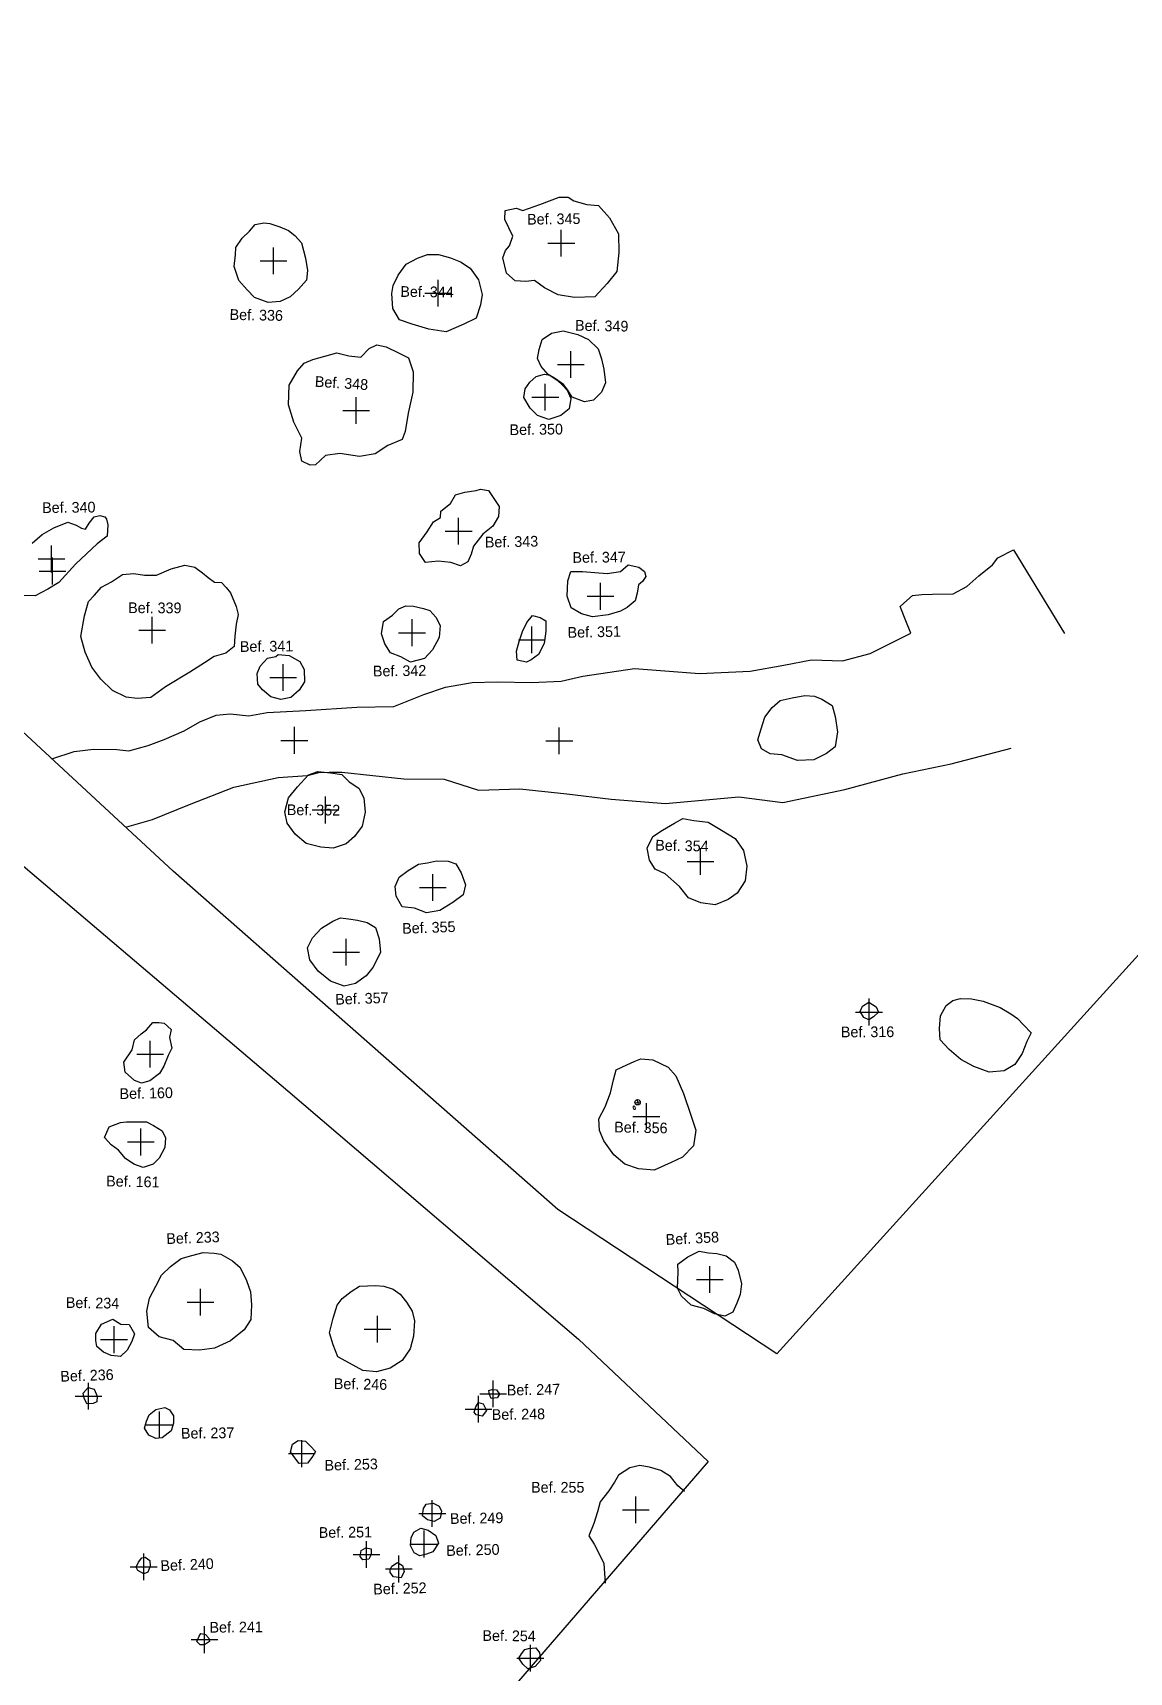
# Model space of a CAD drawing. Header units: millimetres. Extents: x -51 to 4462813, y 19 to 5794154.
# Drawn here: x 4462747.07 to 4462767.55, y 5794036.61 to 5794067.24 of the extents above; entities that cross this region are included whole.
import ezdxf
from ezdxf.enums import TextEntityAlignment as Align

# ---------------------------------------------------------------- set-up
doc = ezdxf.new("R2010")
doc.units = ezdxf.units.MM
doc.header["$PDMODE"] = 2
doc.header["$PDSIZE"] = 0.25
doc.linetypes.add('STRICHPUNKT', pattern=[25.4, 12.7, -6.35, 0, -6.35])
doc.linetypes.add('STRICHPUNKTX2', pattern=[50.8, 25.4, -12.7, 0, -12.7])
for name, color, linetype in [('Bef.Nr.', 7, 'Continuous'), ('Befunde Pl.1', 7, 'Continuous'), ('Bronzenadel', 124, 'Continuous'), ('GGuk', 5, 'Continuous'), ('Grabungsgrenze', 102, 'STRICHPUNKTX2')]:
    doc.layers.add(name, color=color, linetype=linetype)
doc.styles.add('ROMANS', font='ROMANS.shx', dxfattribs={"width": 0.75})

# ---------------------------------------------------------------- blocks, each defined once
blk = doc.blocks.new('MESSPUNKT')
for p, q in [((0, -0.04000000000000003), (0, 0.03999999999999997)), ((0.04, -2.775557561562891e-17), (-0.04, -2.775557561562891e-17))]:
    blk.add_line(p, q)
blk.add_circle((0, -2.775557561562891e-17), 0.05)
at = {"style": 'ROMANS', "width": 0.75, "flags": 1}
for tag, p in [('STANDPUNKT', (-0.05999999999999997, -0.05000000000000002)), ('MESSWERT', (-0.05999999999999999, 0.04999999999999999)), ('KOORDINATEN', (-0.05999999999999998, -0.15))]:
    blk.add_attdef(tag, text='', height=0.07, dxfattribs=at).set_placement(p, align=Align.RIGHT)
at = {"style": 'ROMANS', "width": 0.75}
for tag, p in [('NUMMER', (0.06, 0.05000000000000002)), ('INFO', (0.06, -0.15))]:
    blk.add_attdef(tag, p, '', height=0.07, dxfattribs=at)

msp = doc.modelspace()

# ---------------------------------------------------------------- linework, layer by layer
at = {"layer": 'Befunde Pl.1'}
for points in [[(4462757.179633266, 5794064.098859809, 52.144), (4462757.42091319, 5794064.025307121, 52.1667), (4462757.639678819, 5794064.011658326, 52.1482), (4462757.843265166, 5794063.779990633, 52.1481), (4462758.013821867, 5794063.482072336, 52.1397), (4462758.015509176, 5794063.130811675, 52.1715), (4462757.980531161, 5794062.777681785, 52.1471), (4462757.800057444, 5794062.55406379, 52.1606), (4462757.569694286, 5794062.301392333, 52.1788), (4462757.190387604, 5794062.287847926, 52.1654), (4462756.882410224, 5794062.339639655, 52.1923), (4462756.633014227, 5794062.468390798, 52.2049), (4462756.441143062, 5794062.605847904, 52.2263), (4462756.278529096, 5794062.589270871, 52.232), (4462756.079315389, 5794062.601893818, 52.2363), (4462755.91966141, 5794062.744115678, 52.2555), (4462755.848861801, 5794063.034316289, 52.2553), (4462755.902446614, 5794063.169225289, 52.2567), (4462755.973047301, 5794063.256557086, 52.2003), (4462756.038607623, 5794063.436593872, 52.1873), (4462755.887435703, 5794063.747164845, 52.213), (4462755.894614013, 5794063.913739069, 52.1777), (4462756.09959479, 5794063.960557024, 52.1904), (4462756.22349405, 5794063.913774831, 52.1905), (4462756.544856177, 5794064.029305751, 52.163), (4462756.90352866, 5794064.164097961, 52.1635), (4462757.07161263, 5794064.162357544, 52.1492)], [(4462751.496553397, 5794063.672654301, 52.2102), (4462751.683855961, 5794063.610174311, 52.2304), (4462751.845173738, 5794063.543168752, 52.2494), (4462751.967001182, 5794063.448818109, 52.2454), (4462752.088123232, 5794063.311681574, 52.2293), (4462752.165417311, 5794063.023127739, 52.2254), (4462752.205271965, 5794062.797192669, 52.2218), (4462752.182437624, 5794062.612618204, 52.2104), (4462752.035359777, 5794062.447296829, 52.2088), (4462751.880417035, 5794062.305669196, 52.1795), (4462751.691288633, 5794062.218303711, 52.2165), (4462751.465505635, 5794062.198192078, 52.2241), (4462751.215377973, 5794062.291991187, 52.2192), (4462751.074060805, 5794062.433910735, 52.2078), (4462750.917686078, 5794062.610802127, 52.21), (4462750.833966976, 5794062.869769157, 52.2179), (4462750.856528329, 5794063.085120648, 52.2138), (4462750.864266276, 5794063.222228505, 52.2242), (4462750.983118208, 5794063.400406697, 52.216), (4462751.118063083, 5794063.531392653, 52.2295), (4462751.228336597, 5794063.656741774, 52.2264), (4462751.386067994, 5794063.682809885, 52.2213)], [(4462755.063008153, 5794062.957610069, 52.2297), (4462755.241933077, 5794062.840288625, 52.2534), (4462755.398615361, 5794062.622312498, 52.2372), (4462755.465857964, 5794062.344105539, 52.2344), (4462755.431987159, 5794062.152606011, 52.2573), (4462755.353603061, 5794061.905561759, 52.2591), (4462755.123318503, 5794061.795793358, 52.222), (4462754.795742881, 5794061.652689399, 52.2433), (4462754.46813324, 5794061.700534699, 52.2491), (4462754.156114332, 5794061.793083343, 52.2687), (4462753.923104842, 5794061.873891369, 52.2582), (4462753.796558082, 5794062.088160727, 52.2436), (4462753.776690067, 5794062.364246715, 52.2235), (4462753.804885966, 5794062.512216073, 52.2379), (4462753.896263937, 5794062.710456952, 52.2093), (4462754.047492042, 5794062.911081377, 52.1862), (4462754.255234675, 5794063.023902909, 52.1877), (4462754.442680516, 5794063.092272105, 52.1679), (4462754.648789629, 5794063.091920399, 52.2043), (4462754.87624017, 5794063.034256013, 52.2207)], [(4462756.980106639, 5794061.666296547, 52.1911), (4462757.255420887, 5794061.59807254, 52.2075), (4462757.449557733, 5794061.508233044, 52.2261), (4462757.633529768, 5794061.332355842, 52.2368), (4462757.694207049, 5794061.145951368, 52.2374), (4462757.736711584, 5794060.954319915, 52.233), (4462757.769465454, 5794060.697801368, 52.2296), (4462757.697271176, 5794060.521550166, 52.2327), (4462757.546809445, 5794060.374456224, 52.22), (4462757.379495571, 5794060.341831734, 52.2276), (4462757.149447047, 5794060.42927095, 52.2235), (4462757.068226421, 5794060.557955488, 52.2473), (4462756.983653573, 5794060.666498212, 52.2529), (4462756.836094495, 5794060.774853962, 52.2341), (4462756.698479828, 5794060.854162876, 52.213), (4462756.567119351, 5794060.999535586, 52.192), (4462756.496752839, 5794061.153359101, 52.1907), (4462756.53109157, 5794061.321043065, 52.1952), (4462756.586187033, 5794061.504513034, 52.1779), (4462756.761168674, 5794061.622851558, 52.1974)], [(4462753.671723121, 5794061.372524756, 52.2833), (4462753.912523009, 5794061.254076861, 52.2861), (4462754.088738117, 5794061.163716441, 52.3101), (4462754.174899887, 5794060.899591567, 52.2883), (4462754.168306629, 5794060.522400185, 52.2755), (4462754.085633598, 5794060.129528309, 52.2693), (4462754.027146789, 5794059.785705763, 52.2651), (4462753.972294179, 5794059.638301859, 52.2739), (4462753.702362589, 5794059.526217666, 52.2753), (4462753.46924842, 5794059.370648792, 52.2888), (4462753.171125769, 5794059.318886022, 52.2712), (4462752.807060639, 5794059.374612786, 52.3111), (4462752.537783735, 5794059.342131427, 52.307), (4462752.354864107, 5794059.168031284, 52.3248), (4462752.25197569, 5794059.162059382, 52.3198), (4462752.096597822, 5794059.236967312, 52.3249), (4462752.062090136, 5794059.416183438, 52.3173), (4462752.096627618, 5794059.662013486, 52.3256), (4462751.949192743, 5794059.964763049, 52.2983), (4462751.848431185, 5794060.286465751, 52.2529), (4462751.862574725, 5794060.654223509, 52.2661), (4462752.01880381, 5794060.918530666, 52.2726), (4462752.13979779, 5794061.065477278, 52.2544), (4462752.301945357, 5794061.134343723, 52.2448), (4462752.75023129, 5794061.255854388, 52.2516), (4462752.977774614, 5794061.199451503, 52.2633), (4462753.201648169, 5794061.174202316, 52.2707), (4462753.354305849, 5794061.339081584, 52.2815), (4462753.499630809, 5794061.405126691, 52.2667)], [(4462756.47711686, 5794060.817840341, 52.1971), (4462756.631740272, 5794060.859420396, 52.2176), (4462756.727336496, 5794060.841259667, 52.2179), (4462756.863450021, 5794060.746714396, 52.2402), (4462756.970033121, 5794060.649014127, 52.2526), (4462757.050390556, 5794060.56075761, 52.2494), (4462757.124558172, 5794060.401708043, 52.2282), (4462757.093103764, 5794060.212884528, 52.2265), (4462756.935530782, 5794060.088953274, 52.2227), (4462756.709795274, 5794060.011287773, 52.2343), (4462756.501595559, 5794060.085387966, 52.2603), (4462756.363118156, 5794060.22668644, 52.2357), (4462756.241724642, 5794060.42307385, 52.2383), (4462756.270374472, 5794060.587561499, 52.2367), (4462756.358307148, 5794060.706626754, 52.2053)], [(4462755.433342434, 5794058.710962177, 52.254), (4462755.581655587, 5794058.688733842, 52.2851), (4462755.685771156, 5794058.538516039, 52.292), (4462755.780361392, 5794058.386398757, 52.2648), (4462755.772542198, 5794058.201195544, 52.2957), (4462755.661903866, 5794058.018291172, 52.3118), (4462755.480842689, 5794057.868596481, 52.2902), (4462755.305085784, 5794057.648753628, 52.3045), (4462755.262112538, 5794057.495592928, 52.2999), (4462755.197147159, 5794057.35511592, 52.3044), (4462755.061894107, 5794057.279863931, 52.3165), (4462754.878115366, 5794057.340245667, 52.304), (4462754.642291785, 5794057.363393215, 52.3181), (4462754.407124013, 5794057.34286205, 52.3117), (4462754.294924031, 5794057.509909062, 52.3249), (4462754.290305151, 5794057.70836159, 52.3547), (4462754.43892407, 5794057.913173155, 52.3566), (4462754.557239108, 5794058.099571551, 52.3356), (4462754.687829416, 5794058.183854532, 52.3432), (4462754.694911581, 5794058.299544173, 52.3091), (4462754.877035175, 5794058.443421538, 52.2999), (4462754.969048213, 5794058.604168329, 52.2671), (4462755.144275663, 5794058.656440602, 52.2798), (4462755.352768751, 5794058.682897228, 52.2758)], [(4462750.096421225, 5794057.254844293, 52.3271), (4462750.241193843, 5794057.145678828, 52.3484), (4462750.345492191, 5794057.063905575, 52.36), (4462750.465024441, 5794056.974131183, 52.3518), (4462750.597931329, 5794056.967907131, 52.3527), (4462750.684586913, 5794056.874748235, 52.3551), (4462750.761714707, 5794056.773189861, 52.3284), (4462750.870476619, 5794056.517581064, 52.3336), (4462750.908490296, 5794056.370512848, 52.3404), (4462750.867413312, 5794056.187089891, 52.3422), (4462750.842958631, 5794055.964965267, 52.3477), (4462750.835864667, 5794055.77324024, 52.3312), (4462750.67899479, 5794055.649384106, 52.3366), (4462750.458166881, 5794055.583692136, 52.3366), (4462750.27918782, 5794055.464030508, 52.3383), (4462750.003882419, 5794055.290954494, 52.3349), (4462749.547255751, 5794055.016811585, 52.35), (4462749.273722025, 5794054.821694901, 52.3417), (4462749.021242836, 5794054.799456429, 52.3387), (4462748.814836465, 5794054.82335748, 52.3496), (4462748.559406084, 5794054.950681671, 52.3515), (4462748.34067986, 5794055.162313542, 52.3551), (4462748.17345345, 5794055.385662884, 52.3241), (4462748.052773149, 5794055.665897723, 52.3482), (4462747.970837068, 5794055.957297926, 52.3527), (4462748.036066422, 5794056.344508697, 52.3456), (4462748.1132099, 5794056.614347268, 52.3388), (4462748.219886473, 5794056.727436208, 52.3338), (4462748.357428545, 5794056.879507339, 52.3237), (4462748.542363655, 5794056.9805621, 52.3039), (4462748.744107687, 5794057.117447438, 52.2854), (4462748.957494093, 5794057.138439139, 52.3035), (4462749.155363812, 5794057.107112082, 52.315), (4462749.384541756, 5794057.105697814, 52.3142), (4462749.658501951, 5794057.224271256, 52.3257), (4462749.91308583, 5794057.291507398, 52.3357)], [(4462758.495346967, 5794057.17071614, 52.2733), (4462758.525910655, 5794057.082729204, 52.2771), (4462758.458836865, 5794056.985149918, 52.2562), (4462758.388484873, 5794056.924910337, 52.2504), (4462758.358514393, 5794056.770920109, 52.2676), (4462758.326227976, 5794056.627690757, 52.2776), (4462758.173185165, 5794056.49809933, 52.2928), (4462758.04870374, 5794056.429189425, 52.3178), (4462757.816673921, 5794056.362513995, 52.3179), (4462757.529260984, 5794056.328322565, 52.3014), (4462757.320369846, 5794056.384399941, 52.3111), (4462757.128352447, 5794056.493140177, 52.322), (4462757.055630807, 5794056.712804587, 52.326), (4462757.063302336, 5794056.999897094, 52.2773), (4462757.119808471, 5794057.174955761, 52.3055), (4462757.336877855, 5794057.175319916, 52.3226), (4462757.799537338, 5794057.133142062, 52.2807), (4462758.047206, 5794057.172317737, 52.2787), (4462758.195467945, 5794057.295538661, 52.2446), (4462758.39340234, 5794057.252157734, 52.2729)], [(4462754.487585445, 5794056.442519283, 52.3105), (4462754.600269611, 5794056.319130553, 52.3303), (4462754.681875058, 5794056.162482792, 52.3187), (4462754.664900763, 5794055.937303035, 52.3391), (4462754.538389195, 5794055.707147731, 52.3456), (4462754.385665764, 5794055.547410028, 52.3332), (4462754.12968397, 5794055.477549799, 52.3445), (4462753.943286195, 5794055.581215604, 52.354), (4462753.756103449, 5794055.651360165, 52.3481), (4462753.64535607, 5794055.819188167, 52.3378), (4462753.582049171, 5794056.008639787, 52.3378), (4462753.622433325, 5794056.239549164, 52.336), (4462753.790402958, 5794056.358688797, 52.3371), (4462753.911674076, 5794056.473621456, 52.3508), (4462754.038904175, 5794056.532911859, 52.3387), (4462754.184903847, 5794056.527944399, 52.3336), (4462754.367195109, 5794056.484413995, 52.327)], [(4462756.403287102, 5794056.348800221, 52.3363), (4462756.548567243, 5794056.312494568, 52.3416), (4462756.65492482, 5794056.253114386, 52.3475), (4462756.654186147, 5794056.061143881, 52.3503), (4462756.623723352, 5794055.829758449, 52.3611), (4462756.518727385, 5794055.620533482, 52.3333), (4462756.380078483, 5794055.523684314, 52.3373), (4462756.293019246, 5794055.476849505, 52.3605), (4462756.121764757, 5794055.519980353, 52.3549), (4462756.106830043, 5794055.684661392, 52.3483), (4462756.157819018, 5794055.863169836, 52.3637), (4462756.220677058, 5794056.053456874, 52.3692), (4462756.299624347, 5794056.219350139, 52.3557)], [(4462751.655616467, 5794055.621056716, 52.3437), (4462751.860987764, 5794055.602051442, 52.3418), (4462752.058339207, 5794055.493838421, 52.3504), (4462752.140849609, 5794055.342165703, 52.3551), (4462752.146346268, 5794055.113398994, 52.3502), (4462752.048354607, 5794054.956294463, 52.3384), (4462751.89279463, 5794054.817914755, 52.3534), (4462751.704162236, 5794054.785146011, 52.345), (4462751.51657779, 5794054.830429182, 52.3493), (4462751.360524448, 5794054.962112758, 52.356), (4462751.273428591, 5794055.070841052, 52.3468), (4462751.262954292, 5794055.26512656, 52.3485), (4462751.31627949, 5794055.405127966, 52.3468), (4462751.458662959, 5794055.55275265, 52.3606), (4462751.612865002, 5794055.582568247, 52.3457)], [(4462761.812851738, 5794054.788025833, 52.3809), (4462762.004154207, 5794054.668272018, 52.3673), (4462762.062118001, 5794054.466530109, 52.3652), (4462762.100604565, 5794054.178452473, 52.3751), (4462762.057419528, 5794053.900408766, 52.3708), (4462761.895181659, 5794053.77168389, 52.3833), (4462761.663616858, 5794053.653131356, 52.3709), (4462761.357882464, 5794053.643593004, 52.3827), (4462761.064601303, 5794053.746463801, 52.399), (4462760.844117926, 5794053.766073245, 52.398), (4462760.685262008, 5794053.858359415, 52.4032), (4462760.61360741, 5794054.027434188, 52.4058), (4462760.68024796, 5794054.232504413, 52.3811), (4462760.747616953, 5794054.451789748, 52.3807), (4462760.881746106, 5794054.630746785, 52.3801), (4462761.032798346, 5794054.760865117, 52.3828), (4462761.253443762, 5794054.815884848, 52.3814), (4462761.495656867, 5794054.854605661, 52.3898), (4462761.673252963, 5794054.844238572, 52.3771)], [(4462752.224260124, 5794053.374403284, 52.363), (4462752.394356454, 5794053.437960572, 52.3506), (4462752.631086682, 5794053.412051143, 52.3729), (4462752.845183895, 5794053.380196419, 52.3734), (4462752.980906021, 5794053.243254369, 52.3932), (4462753.159302657, 5794053.124354662, 52.3976), (4462753.257223779, 5794052.94811612, 52.3822), (4462753.277969407, 5794052.677926725, 52.4028), (4462753.221020427, 5794052.417954374, 52.403), (4462753.077915283, 5794052.225166881, 52.4173), (4462752.924477066, 5794052.083301757, 52.425), (4462752.684277893, 5794052.008158642, 52.3942), (4462752.452666341, 5794052.026493829, 52.4144), (4462752.177674383, 5794052.092633098, 52.4053), (4462751.970621382, 5794052.265959019, 52.4058), (4462751.824194118, 5794052.470751271, 52.4119), (4462751.782391759, 5794052.684431693, 52.3966), (4462751.845420133, 5794052.946874056, 52.3999), (4462752.014758308, 5794053.149717795, 52.3835)], [(4462758.651404888, 5794052.221035296, 52.403), (4462758.836497603, 5794052.340183846, 52.4239), (4462759.057171101, 5794052.473615879, 52.4357), (4462759.211154986, 5794052.561251562, 52.428), (4462759.418136657, 5794052.524910294, 52.4131), (4462759.685584316, 5794052.488116954, 52.4513), (4462759.937927309, 5794052.341233926, 52.4326), (4462760.191853023, 5794052.18526107, 52.4079), (4462760.345822893, 5794051.958859812, 52.3943), (4462760.409117539, 5794051.671811267, 52.3847), (4462760.377033334, 5794051.395963367, 52.3482), (4462760.226778558, 5794051.165461649, 52.3791), (4462760.059166543, 5794051.048166497, 52.3925), (4462759.820641041, 5794050.944045825, 52.391), (4462759.552180121, 5794050.986462626, 52.3953), (4462759.321035231, 5794051.075377641, 52.3617), (4462759.151871868, 5794051.290498482, 52.3929), (4462758.886796906, 5794051.523803248, 52.3842), (4462758.69610738, 5794051.612659905, 52.3725), (4462758.593337183, 5794051.781169509, 52.3718), (4462758.546900806, 5794052.002547065, 52.4197)], [(4462754.971924214, 5794051.71493906, 52.451), (4462755.073370232, 5794051.543514572, 52.4669), (4462755.154844823, 5794051.317403778, 52.451), (4462755.11087615, 5794051.135620375, 52.4444), (4462754.917283043, 5794050.991001188, 52.4445), (4462754.67787764, 5794050.838273153, 52.448), (4462754.427238332, 5794050.795352446, 52.461), (4462754.203411144, 5794050.886329313, 52.4562), (4462753.970196443, 5794050.912614336, 52.4759), (4462753.85877621, 5794051.107507209, 52.4429), (4462753.8414148, 5794051.287047627, 52.4572), (4462753.917280374, 5794051.46061898, 52.444), (4462754.082466003, 5794051.585448897, 52.4159), (4462754.274353663, 5794051.703431802, 52.4119), (4462754.445142202, 5794051.734151903, 52.4466), (4462754.614746814, 5794051.770761683, 52.4402), (4462754.831843851, 5794051.762879672, 52.4526)], [(4462752.97080205, 5794050.687365696, 52.4286), (4462753.135303218, 5794050.661917399, 52.413), (4462753.315726804, 5794050.618429239, 52.4543), (4462753.473404633, 5794050.523058899, 52.4628), (4462753.542505208, 5794050.31279278, 52.4536), (4462753.567044405, 5794050.054088108, 52.4641), (4462753.420406713, 5794049.77921425, 52.4637), (4462753.298020658, 5794049.620669703, 52.407), (4462753.101453832, 5794049.480454717, 52.4279), (4462752.88754729, 5794049.426524748, 52.4866), (4462752.633316977, 5794049.521450023, 52.4701), (4462752.401595832, 5794049.709876033, 52.4583), (4462752.246033419, 5794049.919367121, 52.448), (4462752.203756839, 5794050.144275414, 52.4457), (4462752.298410699, 5794050.327562748, 52.4411), (4462752.462144012, 5794050.509383987, 52.426), (4462752.67681185, 5794050.640055211, 52.4463), (4462752.81910871, 5794050.705023, 52.4295)], [(4462762.571719817, 5794049.054667987, 52.3515), (4462762.68672199, 5794049.12963378, 52.3479), (4462762.823531397, 5794049.044549785, 52.356), (4462762.868687483, 5794048.944581949, 52.3696), (4462762.774571707, 5794048.853969803, 52.3719), (4462762.686834254, 5794048.799638328, 52.3693), (4462762.592869742, 5794048.844726135, 52.3716), (4462762.525310597, 5794048.956963972, 52.3593)], [(4462765.342317597, 5794048.909802899, 52.3598), (4462765.46366007, 5794048.822653976, 52.3578), (4462765.580183125, 5794048.704468412, 52.3622), (4462765.719093576, 5794048.556986697, 52.3677), (4462765.637273648, 5794048.394285286, 52.3472), (4462765.55522009, 5794048.171070112, 52.3478), (4462765.413901208, 5794047.966355789, 52.3399), (4462765.215018136, 5794047.844226296, 52.3433), (4462764.937579243, 5794047.822777253, 52.3677), (4462764.647373958, 5794047.92694381, 52.3697), (4462764.404371349, 5794048.058554077, 52.3675), (4462764.191432199, 5794048.244108376, 52.3517), (4462764.018661763, 5794048.428293655, 52.3585), (4462764.009378759, 5794048.636189483, 52.3394), (4462764.027481675, 5794048.871971892, 52.3493), (4462764.130035904, 5794049.064380858, 52.3672), (4462764.260321279, 5794049.160037803, 52.3681), (4462764.401336063, 5794049.195072229, 52.3628), (4462764.608428326, 5794049.190843227, 52.3711), (4462764.825925395, 5794049.150462602, 52.3548), (4462765.143840752, 5794049.028150192, 52.3534)], [(4462749.524432151, 5794048.739538221, 52.447), (4462749.658243734, 5794048.61541997, 52.4663), (4462749.622331343, 5794048.468588911, 52.463), (4462749.667355048, 5794048.270684196, 52.4786), (4462749.599431158, 5794048.130076, 52.471), (4462749.516899994, 5794047.933562547, 52.4748), (4462749.440904446, 5794047.798748168, 52.4806), (4462749.256514383, 5794047.658113197, 52.5057), (4462749.100002865, 5794047.615435395, 52.5003), (4462748.969973361, 5794047.667678364, 52.4952), (4462748.794427386, 5794047.818869304, 52.4726), (4462748.773980113, 5794048.007324735, 52.4915), (4462748.928013869, 5794048.239197332, 52.4825), (4462748.968993922, 5794048.422595711, 52.4649), (4462749.094496116, 5794048.534268309, 52.4469), (4462749.196293363, 5794048.612488322, 52.4331), (4462749.314013767, 5794048.752002323, 52.4596), (4462749.423657959, 5794048.746791674, 52.4552)], [(4462758.426734556, 5794048.072244486, 52.3971), (4462758.650681539, 5794048.054029118, 52.428), (4462758.941023402, 5794047.916368661, 52.4213), (4462759.080912093, 5794047.752009651, 52.4242), (4462759.225922133, 5794047.420171771, 52.4182), (4462759.364975697, 5794047.020282291, 52.3866), (4462759.458928317, 5794046.740079087, 52.3961), (4462759.410602337, 5794046.447320399, 52.4), (4462759.207346127, 5794046.233400242, 52.393), (4462758.995444461, 5794046.131284897, 52.3804), (4462758.68134797, 5794045.989948155, 52.4162), (4462758.385466562, 5794046.014786083, 52.4012), (4462758.132349208, 5794046.103287861, 52.4308), (4462757.92194167, 5794046.278858125, 52.4234), (4462757.739714844, 5794046.541836211, 52.4464), (4462757.657587857, 5794046.731054943, 52.4239), (4462757.645481058, 5794046.949273378, 52.4321), (4462757.762938438, 5794047.174450561, 52.4225), (4462757.860877984, 5794047.433881274, 52.4112), (4462757.916260384, 5794047.676434217, 52.413), (4462757.967064554, 5794047.866656578, 52.4022), (4462758.166578235, 5794047.959853524, 52.4013), (4462758.305483845, 5794048.023548747, 52.4058)], [(4462748.980038029, 5794046.894019122, 52.4964), (4462749.193148085, 5794046.896164772, 52.4991), (4462749.327992263, 5794046.825747674, 52.4998), (4462749.486434801, 5794046.726547815, 52.4938), (4462749.551070313, 5794046.596546466, 52.5262), (4462749.53941192, 5794046.413464703, 52.5257), (4462749.429747679, 5794046.214919962, 52.5219), (4462749.320843044, 5794046.100853401, 52.509), (4462749.135919901, 5794046.039623253, 52.5079), (4462748.960062268, 5794046.102941996, 52.519), (4462748.801836482, 5794046.209831006, 52.5203), (4462748.674639637, 5794046.364822143, 52.4986), (4462748.537968786, 5794046.466447625, 52.5166), (4462748.411598871, 5794046.599055372, 52.5332), (4462748.499127964, 5794046.80230386, 52.5326), (4462748.707404586, 5794046.878843649, 52.5284), (4462748.822900813, 5794046.893273867, 52.5175)], [(4462750.581205305, 5794044.424614092, 52.4997), (4462750.804614821, 5794044.299074303, 52.5204), (4462750.946488384, 5794044.172048394, 52.5205), (4462751.063064484, 5794043.929562801, 52.5005), (4462751.139615336, 5794043.717987713, 52.507), (4462751.154741792, 5794043.47443429, 52.5252), (4462751.143618174, 5794043.204210779, 52.4928), (4462751.022600403, 5794043.006501097, 52.5217), (4462750.767218227, 5794042.801234478, 52.4969), (4462750.466776758, 5794042.667074116, 52.5083), (4462750.186371988, 5794042.625993884, 52.5001), (4462749.892212477, 5794042.643634237, 52.4692), (4462749.69622252, 5794042.808726748, 52.5006), (4462749.433977859, 5794042.877891971, 52.4948), (4462749.231150405, 5794043.049607065, 52.504), (4462749.199939752, 5794043.359440416, 52.4783), (4462749.250292731, 5794043.597416796, 52.4807), (4462749.36964098, 5794043.822867112, 52.481), (4462749.477513737, 5794044.0276633, 52.4887), (4462749.642292111, 5794044.194377989, 52.5047), (4462749.842363403, 5794044.338267036, 52.51), (4462750.04419395, 5794044.398729258, 52.4858), (4462750.252273489, 5794044.454482966, 52.499), (4462750.461976632, 5794044.438329902, 52.5054)], [(4462759.515999142, 5794044.475848136, 52.3667), (4462759.691043053, 5794044.445438933, 52.3679), (4462759.849825973, 5794044.432777412, 52.3663), (4462760.020501632, 5794044.388674473, 52.3529), (4462760.177821391, 5794044.269898113, 52.3649), (4462760.246605183, 5794044.125164427, 52.3741), (4462760.307174804, 5794043.869612297, 52.3679), (4462760.284001128, 5794043.670508729, 52.3784), (4462760.220066222, 5794043.504811331, 52.3796), (4462760.148525583, 5794043.336153729, 52.3862), (4462759.995431134, 5794043.265353094, 52.3949), (4462759.807635158, 5794043.308622501, 52.3856), (4462759.60452277, 5794043.40619308, 52.37), (4462759.371664139, 5794043.470945665, 52.373), (4462759.190126783, 5794043.636814253, 52.4129), (4462759.116351355, 5794043.787400596, 52.3967), (4462759.124035781, 5794044.092343869, 52.4077), (4462759.12130334, 5794044.234534141, 52.3848), (4462759.308167254, 5794044.375177408, 52.3932)], [(4462753.80463064, 5794043.770217909, 52.4631), (4462753.931210535, 5794043.676247009, 52.4658), (4462754.053976906, 5794043.526116007, 52.4523), (4462754.159371193, 5794043.356208488, 52.4902), (4462754.20219878, 5794043.176729221, 52.4754), (4462754.180594642, 5794042.892912745, 52.4866), (4462754.117797297, 5794042.655597989, 52.4906), (4462753.972900836, 5794042.432851171, 52.4811), (4462753.748899072, 5794042.293829626, 52.471), (4462753.490888612, 5794042.221391701, 52.4736), (4462753.234539638, 5794042.246556235, 52.4845), (4462752.989265033, 5794042.383058129, 52.475), (4462752.771683903, 5794042.50636187, 52.4932), (4462752.685302785, 5794042.727411439, 52.4969), (4462752.614793996, 5794042.95258886, 52.4956), (4462752.680137377, 5794043.226244194, 52.4959), (4462752.758845147, 5794043.470791402, 52.4927), (4462752.848977158, 5794043.592168133, 52.4769), (4462753.019603133, 5794043.721988303, 52.4858), (4462753.173377634, 5794043.821434835, 52.4818), (4462753.47092439, 5794043.835190129, 52.4702), (4462753.625641372, 5794043.827171681, 52.4775)], [(4462748.565140111, 5794043.209824821, 52.5122), (4462748.714726163, 5794043.111783693, 52.5064), (4462748.871628651, 5794043.110199805, 52.5156), (4462748.969025636, 5794042.931146076, 52.5332), (4462748.918682145, 5794042.791591238, 52.5125), (4462748.832699655, 5794042.626183705, 52.5071), (4462748.710138307, 5794042.51267769, 52.5136), (4462748.537327227, 5794042.528178356, 52.5103), (4462748.391863042, 5794042.590434849, 52.5086), (4462748.269123109, 5794042.696521223, 52.4945), (4462748.25086752, 5794042.810015819, 52.4956), (4462748.251769971, 5794042.938684719, 52.492), (4462748.352586951, 5794043.113940493, 52.4984)], [(4462748.108519197, 5794041.928692607, 52.4568), (4462748.219551483, 5794041.900106045, 52.4544), (4462748.275061525, 5794041.771917375, 52.4345), (4462748.268997531, 5794041.663604273, 52.4414), (4462748.196178746, 5794041.63018101, 52.4472), (4462748.077907883, 5794041.625879534, 52.46), (4462748.033046432, 5794041.732008795, 52.4548), (4462748.011349982, 5794041.822863151, 52.4564)], [(4462755.395235073, 5794041.65167997, 52.4722), (4462755.486204814, 5794041.624505604, 52.4697), (4462755.544581655, 5794041.502098928, 52.4649), (4462755.464652885, 5794041.397442961, 52.4634), (4462755.351334009, 5794041.420807308, 52.4656), (4462755.316525897, 5794041.472641999, 52.4626), (4462755.350276454, 5794041.569818487, 52.4773)], [(4462755.651029389, 5794041.893158745, 52.4476), (4462755.732861979, 5794041.885744754, 52.466), (4462755.787642166, 5794041.808850208, 52.4696), (4462755.748541423, 5794041.737655744, 52.4678), (4462755.631662181, 5794041.723390664, 52.4578), (4462755.603295682, 5794041.799864462, 52.4591), (4462755.587332688, 5794041.873396652, 52.4507)], [(4462749.535677165, 5794041.560578075, 52.4969), (4462749.624042796, 5794041.514380076, 52.4936), (4462749.697591316, 5794041.40252613, 52.503), (4462749.698544716, 5794041.26287653, 52.4774), (4462749.657984791, 5794041.120541072, 52.4816), (4462749.491156843, 5794040.993644083, 52.4601), (4462749.367228881, 5794040.976663204, 52.4532), (4462749.237781733, 5794041.043290571, 52.4615), (4462749.157961788, 5794041.173774579, 52.4698), (4462749.197401389, 5794041.303033535, 52.4695), (4462749.244994679, 5794041.423734027, 52.4759), (4462749.369267484, 5794041.518691705, 52.4991)], [(4462752.167290383, 5794040.927165455, 52.489), (4462752.260328604, 5794040.832839534, 52.4799), (4462752.354990095, 5794040.739028383, 52.4904), (4462752.301223075, 5794040.651219456, 52.4892), (4462752.199761348, 5794040.51634393, 52.494), (4462752.047707169, 5794040.511419831, 52.4682), (4462751.987813835, 5794040.594239384, 52.5048), (4462751.88266274, 5794040.727791424, 52.4947), (4462751.921922755, 5794040.87443968, 52.485), (4462752.029028707, 5794040.939046916, 52.4943)], [(4462754.551368613, 5794039.773553999, 52.4646), (4462754.662257431, 5794039.715425951, 52.4709), (4462754.703740839, 5794039.618550275, 52.4567), (4462754.681193432, 5794039.493058783, 52.4639), (4462754.569501549, 5794039.42904251, 52.4736), (4462754.443101715, 5794039.462088721, 52.4835), (4462754.353118487, 5794039.535008872, 52.4823), (4462754.370709589, 5794039.670282237, 52.4642), (4462754.422583282, 5794039.751318032, 52.4662)], [(4462754.321654877, 5794039.305536126, 52.4669), (4462754.455898245, 5794039.269630028, 52.4716), (4462754.598226814, 5794039.166034717, 52.4766), (4462754.648707742, 5794039.025944867, 52.4639), (4462754.541677102, 5794038.859326826, 52.4741), (4462754.428092034, 5794038.817423576, 52.4705), (4462754.302155074, 5794038.784768071, 52.4739), (4462754.193862997, 5794038.842419752, 52.4796), (4462754.125752511, 5794038.981650108, 52.4949), (4462754.136577086, 5794039.124079875, 52.4844), (4462754.189162323, 5794039.231603093, 52.4762)], [(4462753.291987834, 5794038.936846604, 52.4917), (4462753.391070859, 5794038.920395328, 52.4915), (4462753.39299096, 5794038.810702286, 52.4955), (4462753.348720545, 5794038.726126695, 52.499), (4462753.237728216, 5794038.713870162, 52.5006), (4462753.188166713, 5794038.775065811, 52.496), (4462753.206005915, 5794038.886983696, 52.4995)], [(4462749.172677676, 5794038.760047308, 52.4571), (4462749.255454415, 5794038.702528344, 52.4651), (4462749.262577373, 5794038.59632103, 52.4627), (4462749.217923234, 5794038.481524044, 52.4629), (4462749.148603383, 5794038.453424074, 52.4688), (4462749.032769632, 5794038.510710912, 52.4633), (4462749.004828196, 5794038.576150703, 52.4618), (4462749.044071334, 5794038.669974346, 52.4556), (4462749.106722495, 5794038.748378377, 52.4548)], [(4462753.881081484, 5794038.663348665, 52.4674), (4462753.978623435, 5794038.607407198, 52.4872), (4462754.008493243, 5794038.494897446, 52.4982), (4462753.951536992, 5794038.374505105, 52.504), (4462753.812237477, 5794038.39210696, 52.4862), (4462753.745811268, 5794038.47749975, 52.4824), (4462753.750067519, 5794038.524590454, 52.4847), (4462753.779924047, 5794038.596845334, 52.496)], [(4462750.209757416, 5794037.337820058, 52.4706), (4462750.298162979, 5794037.315875891, 52.4743), (4462750.360186822, 5794037.248658611, 52.4816), (4462750.37119351, 5794037.184908293, 52.4718), (4462750.281456117, 5794037.126665264, 52.4748), (4462750.19961032, 5794037.123553107, 52.4707), (4462750.136674607, 5794037.187856886, 52.479), (4462750.176328361, 5794037.289418836, 52.4777)], [(4462756.328132289, 5794037.058368773, 52.4923), (4462756.467188923, 5794037.069797782, 52.4768), (4462756.538463442, 5794036.977897004, 52.4939), (4462756.553430102, 5794036.832619033, 52.5134), (4462756.456528798, 5794036.719223322, 52.5324), (4462756.321656703, 5794036.675017346, 52.5046), (4462756.222365964, 5794036.760639475, 52.5029), (4462756.150659158, 5794036.872960417, 52.4992), (4462756.202261101, 5794036.955474775, 52.5011), (4462756.262992662, 5794037.034939531, 52.495)]]:
    msp.add_polyline3d(points, close=True, dxfattribs=at)
for points in [[(4462747.061585207, 5794057.701727682, 52.2876), (4462747.244538019, 5794057.865932427, 52.3043), (4462747.464855589, 5794057.989783056, 52.2992), (4462747.723759013, 5794058.092468338, 52.2977), (4462747.792207259, 5794058.069487094, 52.3), (4462747.879313534, 5794058.037206493, 52.2934), (4462747.97826446, 5794057.980590649, 52.2969), (4462748.055452904, 5794057.962198412, 52.2987), (4462748.123354836, 5794058.073192769, 52.3018), (4462748.215066493, 5794058.193628903, 52.2968), (4462748.326193541, 5794058.216339233, 52.2941), (4462748.41899117, 5794058.193754945, 52.2947), (4462748.448119443, 5794058.150487016, 52.2871), (4462748.475158855, 5794058.043036793, 52.2792), (4462748.461811299, 5794057.835695668, 52.2785), (4462748.271513893, 5794057.691912159, 52.2741), (4462747.874800536, 5794057.314528147, 52.2891), (4462747.557256035, 5794056.96464654, 52.2916), (4462747.355391255, 5794056.842070479, 52.2911), (4462747.117302185, 5794056.716292717, 52.294), (4462746.858772162, 5794056.726461149, 52.2852)], [(4462747.427941493, 5794053.672161307, 52.3922), (4462747.845142389, 5794053.812922178, 52.3694), (4462748.204400496, 5794053.852641854, 52.3755), (4462748.639773732, 5794053.846874311, 52.3618), (4462748.864278039, 5794053.821578731, 52.3482), (4462749.226595714, 5794053.925314178, 52.3623), (4462749.52797349, 5794054.033404953, 52.3531), (4462749.900165034, 5794054.194218212, 52.3511), (4462750.191220181, 5794054.364582121, 52.3564), (4462750.496597526, 5794054.487820617, 52.3577), (4462750.76123827, 5794054.514174496, 52.3455), (4462751.108313343, 5794054.476629537, 52.3447), (4462751.450159406, 5794054.537415789, 52.3488), (4462752.171021522, 5794054.575461944, 52.3448), (4462753.124672801, 5794054.641792468, 52.3563), (4462753.816177474, 5794054.654031247, 52.3386), (4462754.376220562, 5794054.877952009, 52.3581), (4462754.783569997, 5794055.012810448, 52.3706), (4462755.28103676, 5794055.099851763, 52.3808), (4462755.746367009, 5794055.114679058, 52.3812), (4462756.384461183, 5794055.099138012, 52.3598), (4462756.942131577, 5794055.126547349, 52.3687), (4462757.344299064, 5794055.215524664, 52.3466), (4462758.308160473, 5794055.361611337, 52.3392), (4462759.523276687, 5794055.265833849, 52.3802), (4462760.473601703, 5794055.311513321, 52.3806), (4462761.098682311, 5794055.422969507, 52.4018), (4462761.617932586, 5794055.523374902, 52.3762), (4462762.197455794, 5794055.507322135, 52.3333), (4462762.71157125, 5794055.64181101, 52.3083), (4462763.472109765, 5794056.020560661, 52.2703), (4462763.382596391, 5794056.249894492, 52.2791), (4462763.274360766, 5794056.522143091, 52.25), (4462763.399315624, 5794056.630685125, 52.2433), (4462763.503907007, 5794056.721890238, 52.2446), (4462763.6806731, 5794056.742055772, 52.2522), (4462763.874805914, 5794056.747436283, 52.2608), (4462764.263594613, 5794056.754100185, 52.2824), (4462764.519660871, 5794056.892792695, 52.2687), (4462764.743717298, 5794057.095068071, 52.2632), (4462765.001486069, 5794057.297432248, 52.2949), (4462765.099410455, 5794057.431204497, 52.3115), (4462765.391907, 5794057.576761707, 52.3271), (4462766.341991441, 5794056.016311924, 52.3216)], [(4462748.827381746, 5794052.405984875, 52.3737), (4462749.308658633, 5794052.540193848, 52.3349), (4462749.998850854, 5794052.820843911, 52.3478), (4462750.824169252, 5794053.142256779, 52.3434), (4462751.65629125, 5794053.322511681, 52.3556), (4462752.201127546, 5794053.365545868, 52.3612), (4462752.411932251, 5794053.418689315, 52.3509), (4462752.609976619, 5794053.422069889, 52.3716), (4462752.846022934, 5794053.426523796, 52.3788), (4462754.000277301, 5794053.297363143, 52.3973), (4462754.755504804, 5794053.292644003, 52.392), (4462755.395556438, 5794053.091180665, 52.4387), (4462756.168666339, 5794053.11317631, 52.4184), (4462757.046996307, 5794053.017215278, 52.4056), (4462757.874615124, 5794052.920259554, 52.4138), (4462758.888416301, 5794052.841730423, 52.431), (4462760.262604609, 5794052.965279013, 52.383), (4462761.082504788, 5794052.855636975, 52.3822), (4462762.242690478, 5794053.098547952, 52.3431), (4462763.32285609, 5794053.394209163, 52.353), (4462764.227815779, 5794053.580553474, 52.3499), (4462765.344682354, 5794053.874688513, 52.3028)], [(4462759.244150215, 5794039.988681277, 52.54), (4462759.122565173, 5794040.097536446, 52.5163), (4462758.982461876, 5794040.268030923, 52.5228), (4462758.803556308, 5794040.379580052, 52.4916), (4462758.593935793, 5794040.443416165, 52.4886), (4462758.413089459, 5794040.475552176, 52.4903), (4462758.225751756, 5794040.432795249, 52.4951), (4462758.010867166, 5794040.294434875, 52.489), (4462757.935048889, 5794040.164617352, 52.4895), (4462757.834481225, 5794040.001804562, 52.4663), (4462757.671195409, 5794039.795027768, 52.4833), (4462757.621513257, 5794039.610144985, 52.468), (4462757.548449831, 5794039.389312569, 52.488), (4462757.455430781, 5794039.159706154, 52.481), (4462757.558956768, 5794039.004490112, 52.493), (4462757.659820742, 5794038.811356611, 52.498), (4462757.736276947, 5794038.642467716, 52.5091), (4462757.763698656, 5794038.276377331, 52.5158)]]:
    msp.add_polyline3d(points, dxfattribs=at)
for p in [(4462756.943532867, 5794063.30776125, 52.2178), (4462751.567239176, 5794062.975233702, 52.256), (4462754.645912038, 5794062.373370666, 52.2624), (4462757.123339287, 5794061.039988549, 52.2436), (4462756.644989138, 5794060.430829206, 52.2647), (4462753.11299075, 5794060.179188045, 52.3323), (4462755.026152853, 5794057.92816671, 52.3123), (4462747.422886238, 5794057.407092715, 52.3268), (4462747.43853207, 5794057.182240634, 52.3157), (4462757.674546653, 5794056.709835402, 52.346), (4462749.300265507, 5794056.077131117, 52.3811), (4462754.155263312, 5794056.029674022, 52.3435), (4462756.395024516, 5794055.89804177, 52.3736), (4462751.746767013, 5794055.192823791, 52.3411), (4462751.957659127, 5794054.019360964, 52.343), (4462756.906198812, 5794054.009446997, 52.3839), (4462752.539720112, 5794052.718622532, 52.4064), (4462759.544308186, 5794051.757170269, 52.4101), (4462754.543325352, 5794051.270047088, 52.4589), (4462752.924891517, 5794050.064886072, 52.4756), (4462762.692290526, 5794048.94452397, 52.3707), (4462749.264301199, 5794048.1567226, 52.4911), (4462758.533017858, 5794046.993578106, 52.4444), (4462749.088163397, 5794046.517236711, 52.5315), (4462759.719992532, 5794043.949232576, 52.3909), (4462750.206269362, 5794043.527231049, 52.5331), (4462753.511096024, 5794043.022947202, 52.5042), (4462748.588816334, 5794042.825143542, 52.5123), (4462748.113585548, 5794041.770381452, 52.4672), (4462755.672323973, 5794041.813653771, 52.4488), (4462755.398585202, 5794041.527803313, 52.4694), (4462749.438227834, 5794041.234524095, 52.4832), (4462752.097486254, 5794040.696327193, 52.5044), (4462754.534277097, 5794039.576095827, 52.4746), (4462758.335397625, 5794039.646009158, 52.5146), (4462754.384160857, 5794039.0077648, 52.4797), (4462753.306500395, 5794038.811261113, 52.4804), (4462749.142495212, 5794038.582481775, 52.4611), (4462753.906809472, 5794038.541948168, 52.5047), (4462750.277376779, 5794037.22208989, 52.4923), (4462756.365468988, 5794036.874505424, 52.4928)]:
    msp.add_point(p, dxfattribs=at)
at = {"layer": 'GGuk'}
msp.add_polyline3d([(4462732.375119656, 5794067.76951787, 52.2341), (4462733.916575453, 5794069.53783416, 52.208), (4462738.754522878, 5794075.095325444, 51.9788), (4462742.032958051, 5794078.87352572, 51.966), (4462743.437767557, 5794077.93729036, 51.9095), (4462744.455363575, 5794076.936915114, 51.9032), (4462747.243710965, 5794079.859717386, 51.8771), (4462750.943610959, 5794083.837944617, 51.8759), (4462754.491131959, 5794080.646995055, 51.8129), (4462760.82727837, 5794075.132167285, 51.9759), (4462766.446914198, 5794070.342887157, 52.0747), (4462772.504813449, 5794065.452629157, 52.2717), (4462777.538036071, 5794060.990965961, 52.1781), (4462770.206306376, 5794052.748158068, 52.2273), (4462760.970243763, 5794042.561457109, 52.4179), (4462756.875932781, 5794045.257737805, 52.5085), (4462749.691240951, 5794051.576980025, 52.3746), (4462741.154589945, 5794059.482900762, 52.2593), (4462734.632750979, 5794065.599858723, 52.1326)], close=True, dxfattribs=at)
msp.add_polyline3d([(4462698.142260028, 5794033.033530206, 52.6494), (4462704.045836754, 5794039.670246711, 52.6183), (4462709.487992281, 5794045.994362113, 52.5984), (4462715.81138376, 5794053.012153901, 52.3841), (4462718.731610946, 5794056.357946387, 52.2741), (4462723.092870041, 5794061.331459239, 52.2004), (4462727.872560015, 5794066.932363303, 52.5694), (4462733.762293705, 5794063.326575074, 52.174), (4462740.265410007, 5794057.939711931, 52.3117), (4462745.561757744, 5794052.79919698, 52.2945), (4462751.834139939, 5794047.472776389, 52.5979), (4462757.267501481, 5794042.837125099, 52.4721), (4462759.689842618, 5794040.550872955, 52.6191), (4462754.175911223, 5794034.164403123, 52.5244)], dxfattribs=at)
at = {"layer": 'Grabungsgrenze', "linetype": 'STRICHPUNKT', "ltscale": 0.25, "extrusion": (0.005225786931925404, 0.01592855996885687, 0.99985947619066), "elevation": 115666.1395318162}
msp.add_lwpolyline([(-2434247.530232921, -6895606.0785405), (-2434207.542706097, -6895624.437306608), (-2434196.756586841, -6895628.773541961), (-2434187.945192683, -6895632.457409031), (-2434175.751821678, -6895637.447434158), (-2434172.079705772, -6895628.439071706), (-2434166.657151827, -6895615.136569125), (-2434159.389753434, -6895597.308332333), (-2434155.444996382, -6895587.631916328), (-2434151.631965572, -6895571.174017353), (-2434179.972000374, -6895559.445580714), (-2434181.868468462, -6895569.509578764), (-2434184.04907192, -6895577.443742826), (-2434188.05734057, -6895576.564276198), (-2434189.664223279, -6895576.211327697), (-2434193.874879119, -6895574.381561054), (-2434192.187789483, -6895570.530456458), (-2434199.926229467, -6895566.270976847), (-2434209.621348705, -6895562.616431964), (-2434212.853055117, -6895561.398250338), (-2434223.517012135, -6895553.698790537), (-2434226.672809318, -6895556.895610892), (-2434233.542612047, -6895574.268094346), (-2434238.603793207, -6895585.91481626)], close=True, dxfattribs=at)

# ---------------------------------------------------------------- block references
at = {"layer": 'Bronzenadel'}
ref = msp.add_blockref('MESSPUNKT', (4462758.369505893, 5794047.259238354, 51.9556), dxfattribs=dict(at, rotation=194.2283887535801))
ref.add_attrib('NUMMER', '0', (4462758.323635858, 5794047.196024909, 51.9556), dxfattribs={"layer": '0', "color": 0, "height": 0.07, "rotation": 194.2283887226186, "style": 'ROMANS', "width": 0.75})

# ---------------------------------------------------------------- texts
at = {"layer": 'Bef.Nr.', "char_height": 0.2, "attachment_point": 1}
for s, width, insert, rotation in [('Bef. 345', 3.930655949679704, (4462756.3033231, 5794063.851524513, 54.4653), 0.7754643263711344), ('Bef. 344', 2.888929157191569, (4462753.938931794, 5794062.50363573, 54.4653), 359.2709478532142), ('Bef. 336', 2.611347829828219, (4462750.750330459, 5794062.074230195, 54.4653), 358.81999249455663), ('Bef. 349', 2.944525104151808, (4462757.202762515, 5794061.872092747, 52.233), 358.94869406838245), ('Bef. 348', 5.030948635480399, (4462752.347760413, 5794060.824626624, 52.2693), 356.322068276401), ('Bef. 350', 33.87889098480156, (4462755.975998829, 5794059.91996176, 54.4653), 0.8448327646340545), ('Bef. 340', 3.558154873487638, (4462747.244704441, 5794058.464669279, 52.2741), 0.6687646939691625), ('Bef. 343', 3.489436724536517, (4462755.513839074, 5794057.820340053, 54.4653), 1.1025116647591593), ('Bef. 347', 2.633209751997811, (4462757.150728546, 5794057.53433641, 54.4653), 0.5678093689949922), ('Bef. 339', 4.365421632860262, (4462748.852978668, 5794056.596287886, 54.4653), 359.7889215244903), ('Bef. 351', 1.813296025952241, (4462757.058880421, 5794056.134251171, 54.4653), 1.2388329342580229), ('Bef. 341', 2.345303855034899, (4462750.938580994, 5794055.870807495, 54.4653), 0.6571578958346246), ('Bef. 342', 2.575884080184778, (4462753.424125846, 5794055.412759695, 54.4653), 0.734769511315152), ('Bef. 352', 2.585263666853962, (4462751.817864662, 5794052.823816282, 54.4653), 359.4458786789694), ('Bef. 354', 3.255170956204211, (4462758.701150252, 5794052.16224138, 54.4653), 358.8760346579549), ('Bef. 355', 1.966600573803362, (4462753.96770997, 5794050.604624406, 54.4653), 2.1070836930309076), ('Bef. 357', 2.043199068212743, (4462752.717660425, 5794049.280146402, 54.4653), 1.9530212874057544), ('Bef. 316', 48.15453015897965, (4462762.166214172, 5794048.672258509, 54.4653), 0.2414013561199416), ('Bef. 160', 42.97808060011494, (4462748.689709914, 5794047.51805132, 54.4653), 1.2379380078747868), ('Bef. 356', 2.91884044615631, (4462757.934740731, 5794046.897417654, 54.4653), 358.83806383100455), ('Bef. 161', 2.040835141471462, (4462748.445210159, 5794045.889451155, 54.4653), 358.69047420352524), ('Bef. 233', 2.897847776577464, (4462749.562285316, 5794044.809844278, 54.4653), 2.1385899799898636), ('Bef. 358', 3.402147081783824, (4462758.889023977, 5794044.793508851, 54.4653), 2.91646118536345), ('Bef. 234', 1.613203298870985, (4462747.691276939, 5794043.618679003, 54.4653), 359.178445910133), ('Bef. 236', 44.74978263635474, (4462747.582194749, 5794042.239437195, 54.4653), 1.9971243399275558), ('Bef. 246', 3.435837204928475, (4462752.697120789, 5794042.103947465, 54.4653), 358.97445328891615), ('Bef. 247', 30.106443396827, (4462755.922986203, 5794041.981971595, 54.4653), 1.1193220153922272), ('Bef. 248', 44.50883156193169, (4462755.64306066, 5794041.52481734, 54.4653), 0.858065124955053), ('Bef. 237', 49.67507427794105, (4462749.838163512, 5794041.175735129, 54.4653), 0.6538914719305912), ('Bef. 253', 26.31940088956333, (4462752.517589879, 5794040.577996927, 54.4653), 1.5474803499388263), ('Bef. 255', 31.44251801259641, (4462756.379428459, 5794040.167861396, 54.4653), 359.915290757598), ('Bef. 249', 34.87423084081117, (4462754.862765335, 5794039.58252, 54.4653), 0.9844275945564547), ('Bef. 251', 33.10925598468638, (4462752.411272082, 5794039.322173562, 54.4653), 0.6067859793310137), ('Bef. 250', 23.08049046281824, (4462754.791459127, 5794038.984111865, 54.4653), 1.4317012799456867), ('Bef. 240', 36.46806784316277, (4462749.451566845, 5794038.701641343, 54.4653), 2.4041688153047445), ('Bef. 252', 31.86865208340589, (4462753.427849252, 5794038.263603082, 54.4653), 1.6280790479161988), ('Bef. 241', 29.67084513723292, (4462750.371219578, 5794037.551616951, 54.4653), 0.5196380101092771), ('Bef. 254', 47.57333968171233, (4462755.471719849, 5794037.398599155, 54.4653), 359.48657978568815)]:
    msp.add_mtext_dynamic_manual_height_columns(s, width=width, gutter_width=12.5, heights=[0], dxfattribs=dict(at, insert=insert, rotation=rotation))

doc.saveas('drawing.dxf')
